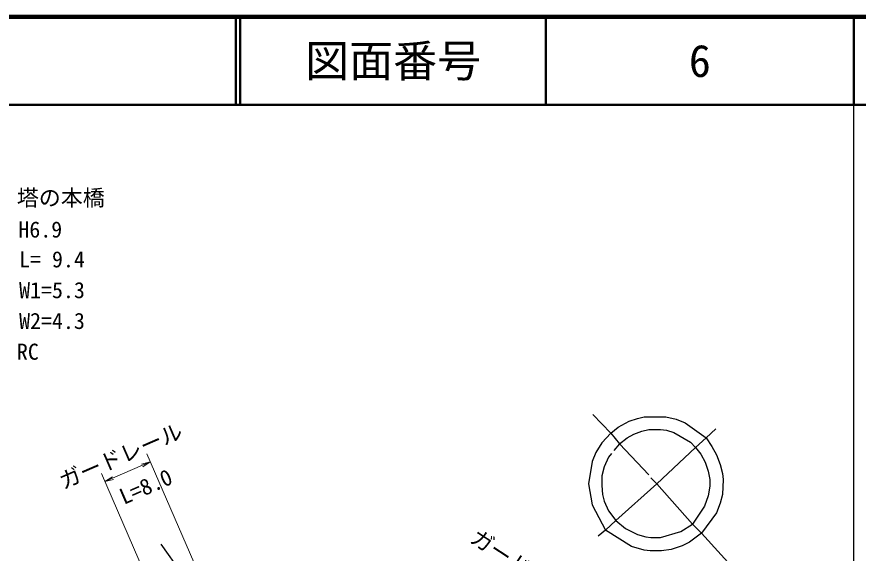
# Model space of a CAD drawing. Units: millimetres, scale not verified. Extents: x 40000 to 680000, y 20000 to 380000.
# Drawn here: x 483835 to 579500, y 319042 to 380000 of the extents above; entities that cross this region are included whole.
import ezdxf
from ezdxf.enums import TextEntityAlignment as Align

# ---------------------------------------------------------------- set-up
doc = ezdxf.new("R2010")
doc.units = ezdxf.units.MM
doc.header["$LTSCALE"] = 1000
for name, color, linetype, lineweight in [('M-BGD', 7, 'Continuous', 25), ('M-STR-HTXT', 7, 'Continuous', 13), ('M-TTL', 2, 'Continuous', 140), ('M-TTL-BAND', 7, 'Continuous', 25), ('M-TTL-LINE', 7, 'Continuous', 50), ('M-TTL-TXT', 7, 'Continuous', 50)]:
    doc.layers.add(name, color=color, linetype=linetype, lineweight=lineweight)
doc.styles.add('ＭＳ ゴシック', font='')
doc.styles.get('ＭＳ ゴシック').set_extended_font_data('MS Gothic')

msp = doc.modelspace()

# ---------------------------------------------------------------- linework, layer by layer
at = {"layer": 'M-BGD'}
for p, q in [((549330, 334788), (551362, 332671)), ((563300, 333179), (562199, 332163)), ((551362, 332671), (552378, 331486)), ((562199, 332163), (561014, 331062)), ((552378, 331486), (551700, 330724)), ((552378, 331486), (555680, 327930)), ((561014, 331062), (556611, 326914)), ((555934, 327591), (556611, 326914)), ((556611, 326914), (551954, 322765)), ((556611, 326914), (560675, 322342)), ((551954, 322765), (550769, 321664)), ((550769, 321664), (549922, 320987)), ((560675, 322342), (561691, 321326)), ((561691, 321326), (566602, 315907)), ((504433, 314151), (500242, 320080))]:
    msp.add_line(p, q, dxfattribs=at)
for points in [[(551362, 332671), (552208, 333348), (553478, 334026), (554410, 334364), (555172, 334534), (557627, 334534), (558812, 334280), (559828, 333856), (562199, 332163)], [(552378, 331486), (553224, 332163), (553986, 332586), (554918, 332925), (555680, 333094), (557034, 333094), (557712, 333010), (558558, 332756), (560421, 331655), (561014, 331062)], [(551362, 332671), (550346, 331570), (549668, 330470), (549245, 329454), (548822, 326914), (549245, 324543), (550769, 321664)], [(562199, 332163), (562876, 331147), (563384, 330216), (563808, 329115), (564062, 328099), (564146, 327422), (564062, 325728), (563808, 324712), (563384, 323612), (561691, 321326)], [(561014, 331062), (561606, 330300), (562114, 329369), (562453, 328353), (562622, 327422), (562622, 326660), (562453, 325559), (562030, 324374), (560675, 322342)], [(551446, 330385), (551108, 329962), (550600, 328861), (550346, 327845), (550346, 326744), (550430, 325728), (550600, 324966), (551108, 323866), (551954, 322765)], [(551954, 322765), (553055, 321834), (554410, 321156), (555341, 320902), (555934, 320818), (557034, 320818), (559320, 321495), (560675, 322342)], [(561691, 321326), (560336, 320310), (559490, 319886), (558220, 319463), (557119, 319294), (555849, 319294), (555172, 319378), (553732, 319802), (550769, 321664)]]:
    msp.add_lwpolyline(points, dxfattribs=at)
at = {"layer": 'M-STR-HTXT'}
for p, q in [((515317, 291840), (498613, 330332)), ((493846, 327173), (499011, 329415)), ((499011, 329415), (498027, 329169)), ((499011, 329415), (498160, 328864)), ((512444, 284318), (493448, 328091)), ((493846, 327173), (494697, 327724)), ((493846, 327173), (494830, 327418))]:
    msp.add_line(p, q, dxfattribs=at)
at = {"layer": 'M-TTL'}
msp.add_line((680000, 380000), (40000, 380000), dxfattribs=at)
at = {"layer": 'M-TTL-BAND'}
msp.add_line((579000, 20000), (579000, 370000), dxfattribs=at)
at = {"layer": 'M-TTL-LINE'}
for p, q in [((508747, 380000), (508747, 370000)), ((509247, 380000), (509247, 370000)), ((543997, 380000), (543997, 370000)), ((579000, 380000), (579000, 370000)), ((40000, 370000), (680000, 370000))]:
    msp.add_line(p, q, dxfattribs=at)

# ---------------------------------------------------------------- texts
at = {"layer": 'M-STR-HTXT', "style": 'ＭＳ ゴシック'}
for s, p in [('塔の本橋', (493830, 357973)), ('H6.9', (488995, 354364)), ('L= 9.4', (491573, 350973)), ('W1=5.3', (491573, 347473)), ('W2=4.3', (491573, 343973)), ('RC', (486334, 340473))]:
    msp.add_text(s, height=1833, dxfattribs=at).set_placement(p, align=Align.BOTTOM_RIGHT)
for s, rotation, p in [('ガードレール', 23.459, (496229, 328753)), ('L=8.0', 23.459, (499083, 325262)), ('ガードレール', 326.821, (541210, 315815))]:
    msp.add_text(s, height=1833, rotation=rotation, dxfattribs=at).set_placement(p, align=Align.BOTTOM_CENTER)
at = {"layer": 'M-TTL-TXT', "style": 'ＭＳ ゴシック'}
for s, p in [('図面番号', (526622, 375000)), ('6', (561497, 375000))]:
    msp.add_text(s, height=3666, dxfattribs=at).set_placement(p, align=Align.MIDDLE_CENTER)

doc.saveas('drawing.dxf')
